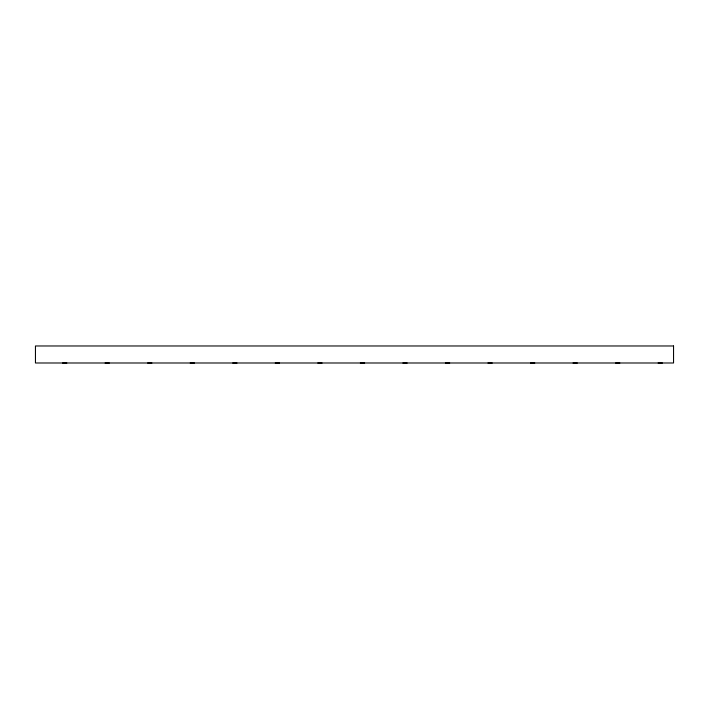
<?xml version="1.0" encoding="UTF-8"?>
<svg xmlns="http://www.w3.org/2000/svg" width="709" height="709" viewBox="0 0 709 709"><rect width="100%" height="100%" fill="white"/><g stroke="black" fill="none" stroke-linecap="round" stroke-linejoin="round"><path stroke-width="1.06" d="M66.841 363.026L62.552 363.026M109.381 363.026L105.092 363.026M151.921 363.026L147.632 363.026M194.461 363.026L190.172 363.026M237.001 363.026L232.712 363.026M279.541 363.026L275.252 363.026M322.081 363.026L317.792 363.026M364.621 363.026L360.332 363.026M407.161 363.026L402.872 363.026M449.701 363.026L445.412 363.026M492.241 363.026L487.952 363.026M534.781 363.026L530.492 363.026M577.321 363.026L573.032 363.026M619.861 363.026L615.572 363.026M662.401 363.026L658.112 363.026M673.55 345.974L35.45 345.974L35.45 362.99L673.55 362.99L673.55 345.974"/></g></svg>
